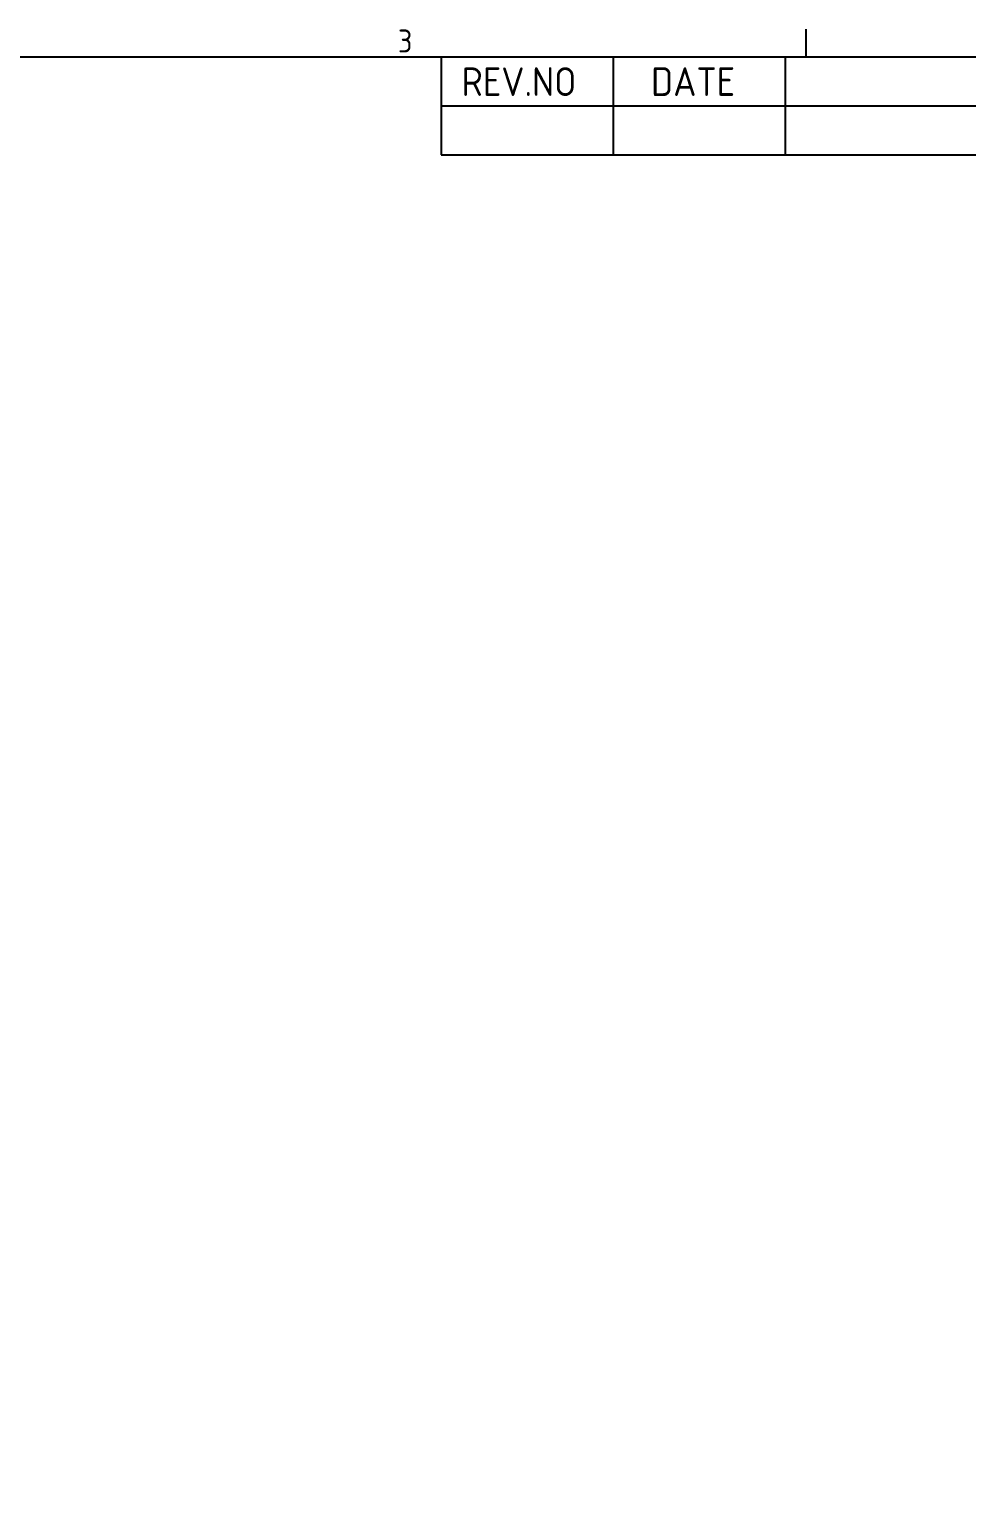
# Model space of a CAD drawing. Header units: millimetres. Extents: x 0 to 4205, y 0 to 2970.
# Drawn here: x 3165 to 3574, y 2244 to 2882 of the extents above; entities that cross this region are included whole.
import ezdxf

# ---------------------------------------------------------------- set-up
doc = ezdxf.new("R2010")
doc.units = ezdxf.units.MM
doc.header["$LTSCALE"] = 5
doc.layers.get('0').update_dxf_attribs({"color": 3, "lineweight": 25})
doc.layers.add('경계(ISO)', color=7, linetype='Continuous', lineweight=25)
doc.layers.add('기호(ISO)', color=5, linetype='Continuous', lineweight=25)
doc.styles.add('ISO Proportiona M2B', font='isocp.shx')
doc.styles.add('문자 텍스트_PSTEK_POSCO', font='isocp.shx')

# ---------------------------------------------------------------- blocks, each defined once
blk = doc.blocks.new('경계 Default Border')
at = {"layer": '경계(ISO)'}
blk.add_line((700.83, 574), (700.83, 576.4), dxfattribs=at)
at = {"layer": '경계(ISO)', "flags": 128}
blk.add_lwpolyline([(20, 20), (20, 574), (821, 574), (821, 20), (20, 20)], dxfattribs=at)
at = {"layer": '경계(ISO)', "color": 2, "insert": (665.24, 574.38), "char_height": 2, "attachment_point": 7, "style": '문자 텍스트_PSTEK_POSCO'}
blk.add_mtext('3', dxfattribs=at)

msp = doc.modelspace()

# ---------------------------------------------------------------- linework, layer by layer
at = {"layer": '기호(ISO)'}
for p, q in [((3344.9999, 2870.0001), (4104.9999, 2870.0001)), ((3344.9999, 2870.0001), (3344.9999, 2848.6001)), ((3419.9999, 2870.0001), (3419.9999, 2848.6001)), ((3494.9999, 2870.0001), (3494.9999, 2848.6001)), ((3344.9999, 2848.6001), (4104.9999, 2848.6001)), ((3344.9999, 2848.6001), (3344.9999, 2827.2001)), ((3419.9999, 2848.6001), (3419.9999, 2827.2001)), ((3494.9999, 2848.6001), (3494.9999, 2827.2001)), ((3344.9999, 2827.2001), (4104.9999, 2827.2001))]:
    msp.add_line(p, q, dxfattribs=at)

# ---------------------------------------------------------------- block references
at = {"xscale": 5, "yscale": 5, "zscale": 5}
msp.add_blockref('경계 Default Border', (0, 0), dxfattribs=at)

# ---------------------------------------------------------------- texts
at = {"layer": '기호(ISO)', "color": 2, "char_height": 12.5, "attachment_point": 7, "style": 'ISO Proportiona M2B'}
for s, insert in [('REV.NO', (3353.9355, 2852.916)), ('DATE', (3436.5711, 2852.916))]:
    msp.add_mtext(s, dxfattribs=dict(at, insert=insert))

doc.saveas('drawing.dxf')
